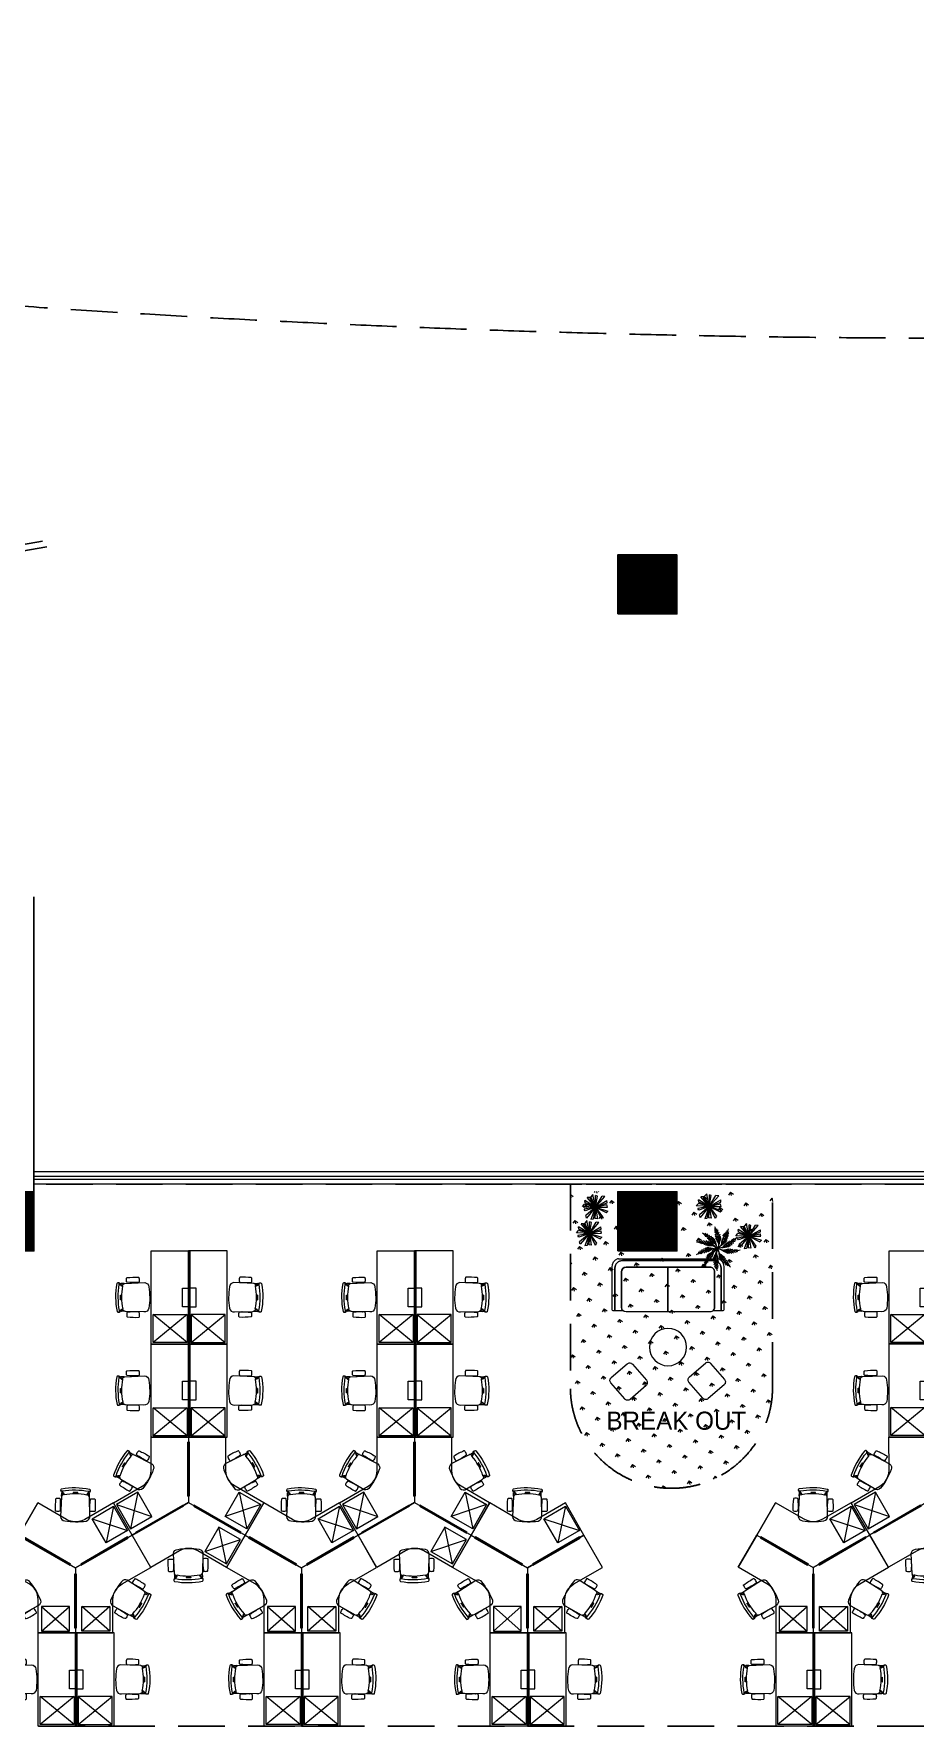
# Model space of a CAD drawing. Header units: millimetres. Extents: x -774950 to -670403, y -1165325 to -1109738.
# Drawn here: x -725654 to -711468, y -1137390 to -1110153 of the extents above; entities that cross this region are included whole.
import ezdxf

# ---------------------------------------------------------------- set-up
doc = ezdxf.new("R2010")
doc.units = ezdxf.units.MM
doc.header["$LTSCALE"] = 3000
doc.header["$MEASUREMENT"] = 0
doc.linetypes.add('HIDDEN', pattern=[0.375, 0.25, -0.125])
doc.linetypes.add('HIDDENX2', pattern=[0.75, 0.5, -0.25])
doc.layers.get('0').update_dxf_attribs({"linetype": 'CONTINUOUS'})
for name, color, linetype, lineweight in [('A-Bushes', 75, 'CONTINUOUS', 0), ('A-FURN-MODULAR-TABLETOP', 250, 'CONTINUOUS', 13), ('A-INDOOR PLANTS', 84, 'CONTINUOUS', 5), ('A-WALL', 26, 'CONTINUOUS', 25), ('AI-FURN', 7, 'CONTINUOUS', 20), ('FURNITURE_LOOSE', 20, 'CONTINUOUS', 18), ('I- FURN', 251, 'CONTINUOUS', 9), ('T-LAYOUT', 7, 'CONTINUOUS', 13)]:
    doc.layers.add(name, color=color, linetype=linetype, lineweight=lineweight)
for name, color, linetype in [('HATCH', 8, 'CONTINUOUS'), ('I-FURN', 7, 'CONTINUOUS'), ('RADIUS', 8, 'HIDDEN'), ('SLABLINE', 3, 'CONTINUOUS'), ('STR_COL', 3, 'CONTINUOUS'), ('str_col_hatch', 8, 'CONTINUOUS'), ('TEXT', 7, 'CONTINUOUS'), ('WALL', 16, 'CONTINUOUS'), ('WIN', 5, 'CONTINUOUS')]:
    doc.layers.add(name, color=color, linetype=linetype)
doc.styles.add('CENTURY GOTHIC', font='GOTHIC.TTF')

# ---------------------------------------------------------------- blocks, each defined once
blk = doc.blocks.new('vw layout final block')
at = {"layer": 'str_col_hatch', "linetype": 'Continuous'}
h = blk.add_hatch(dxfattribs=at)
h.set_pattern_fill('ANSI31', color=256, scale=50, angle=340, style=0)
h.set_pattern_definition([(25, (-15832.223, -471116.0655), (-2.641364136, 5.66442367), [])])
h.paths.add_polyline_path([(-591286, -1025974), (-591286, -1026924), (-590336, -1026924), (-590336, -1025974)])
h.paths.add_polyline_path([(-579986, -1025974), (-580936, -1025974), (-580936, -1026924), (-579986, -1026924)])
h.paths.add_polyline_path([(-579986, -1036224), (-580936, -1036224), (-580936, -1037174), (-579986, -1037174)])
h.paths.add_polyline_path([(-590336, -1036224), (-591286, -1036224), (-591286, -1037174), (-590336, -1037174)])
h.paths.add_polyline_path([(-600786, -1036224), (-601636, -1036224), (-601636, -1037174), (-600786, -1037174)])
h.paths.add_polyline_path([(-600686, -1036224), (-600786, -1036224), (-600786, -1037174), (-600686, -1037174)])
at = {"layer": 'RADIUS', "linetype": 'HIDDEN'}
blk.add_arc((-585636, -796986), 225500, 258.03557, 280.18531, dxfattribs=at)
at = {"layer": 'SLABLINE'}
blk.add_line((-600686, -1036100), (-580936, -1036097), dxfattribs=at)
at = {"layer": 'STR_COL'}
for points in [[(-591286, -1026924), (-591286, -1025974), (-590336, -1025974), (-590336, -1026924), (-591286, -1026924)], [(-601636, -1037174), (-601636, -1036224), (-600686, -1036224), (-600686, -1037174), (-601636, -1037174)], [(-591286, -1037174), (-591286, -1036224), (-590336, -1036224), (-590336, -1037174), (-591286, -1037174)]]:
    blk.add_lwpolyline(points, dxfattribs=at)
at = {"layer": 'TEXT'}
for points in [[(-600545, -1025750), (-601568, -1025927), (-601528, -1026044), (-601782, -1025870), (-601766, -1025961), (-602532, -1026094)], [(-600478, -1025844), (-601501, -1026021), (-601461, -1026138), (-601715, -1025964), (-601699, -1026055), (-602466, -1026187)]]:
    blk.add_lwpolyline(points, dxfattribs=at)
at = {"layer": 'WALL'}
blk.add_line((-600686, -1031474), (-600686, -1036224), dxfattribs=at)
at = {"layer": 'WIN'}
for p, q in [((-600686, -1035900), (-580936, -1035897)), ((-600686, -1035975), (-580936, -1035972)), ((-600686, -1036025), (-580936, -1036022))]:
    blk.add_line(p, q, dxfattribs=at)
blk = doc.blocks.new('CHAIR - STEELCASE - LETSB')
at = {"layer": 'I- FURN', "color": 24, "lineweight": 9}
for points in [[(-370, 258, -0.089353), (-370, 317, -0.334929), (-361, 325, -0.034973), (-180, 330, -0.382328), (-170, 321, -0.10237), (-170, 253, -0.318036), (-180, 244, -0.036857), (-361, 249, -0.333729)], [(-370, -242, 0.089353), (-370, -301, 0.334929), (-361, -309, 0.034973), (-180, -315, 0.382328), (-170, -305, 0.10237), (-170, -238, 0.318036), (-180, -229, 0.036857), (-361, -234, 0.333729)]]:
    blk.add_lwpolyline(points, format="xyb", close=True, dxfattribs=at)
at = {"layer": 'I- FURN'}
blk.add_lwpolyline([(-513, 242, 0.34479), (-528, 230, 0.096497), (-528, -218, 0.361045), (-516, -229), (-494, -229, 0.246071), (-466, -205, -0.226994), (-446, -191), (-440, -191, 0.417254), (-430, -177, -0.104406), (-430, 189, 0.398452), (-439, 204, -0.367565), (-466, 218, 0.274839), (-497, 242)], format="xyb", close=True, dxfattribs=at)
at = {"layer": 'I- FURN', "color": 24, "lineweight": 9}
for points in [[(-508, -229, 0.46809), (-488, -205, -0.090711), (-488, 218, 0.462177), (-507, 242, -100.177069)], [(-488, 217), (-478, 217, -0.321496), (-469, 210, 0.282757), (-430, 188, -1.025051)], [(-488, -205), (-478, -205, 0.321496), (-469, -198, -0.282757), (-430, -176, 1.025051)]]:
    blk.add_lwpolyline(points, format="xyb", dxfattribs=at)
at = {"layer": 'I- FURN', "color": 8, "lineweight": 5}
for points in [[(-471, -25, -0.007805), (-471, 37, -0.087218), (-470, 43, -0.229267), (-469, 43), (-466, 43, -0.210582), (-464, 38, 0.008162), (-464, -24, -0.166545), (-465, -31, -0.375811), (-466, -31), (-469, -31, -0.246214), (-471, -28, 0.024513), (-471, -25, -1.199362)], [(-446, -191), (-440, -191, 0.15219), (-410, -215, -0.211085), (-414, -217), (-459, -217, -0.414214), (-464, -212), (-464, -202)]]:
    blk.add_lwpolyline(points, format="xyb", dxfattribs=at)
blk.add_lwpolyline([(-464, 213, 0.188155), (-445, 203), (-439, 204, -0.15219), (-410, 229, 0.211085), (-414, 230), (-459, 229, 0.414214), (-464, 223)], format="xyb", close=True, dxfattribs=at)
at = {"layer": 'I- FURN'}
blk.add_lwpolyline([(-95, -229), (-390, -220, -0.232948), (-440, -191, 0.417374), (-430, -177, -0.10441), (-430, 189, 0.39834), (-439, 204, -0.21659), (-401, 231), (-78, 242, -0.366213), (-13, 173, -0.077985), (-14, -173, -0.376278), (-95, -229)], format="xyb", dxfattribs=at)
at = {"layer": 'I- FURN', "color": 8, "lineweight": 5}
for points in [[(-216, 237), (-214, 243)], [(-184, 244), (-186, 238)], [(-218, -225), (-217, -228)], [(-188, -228), (-189, -226)]]:
    blk.add_lwpolyline(points, dxfattribs=at)
blk = doc.blocks.new('FURNITURE - WORKSTATION - 1500 x 675')
at = {"layer": 'I- FURN', "color": 8, "linetype": 'HIDDENX2'}
for p, q in [((25, -41), (475, -591)), ((475, -41), (25, -591))]:
    blk.add_line(p, q, dxfattribs=at)
at = {"layer": 'I- FURN', "color": 8}
for points in [[(0, -20), (1500, -20), (1500, 0), (0, 0)], [(600, -20), (600, -120), (900, -120), (900, -20)]]:
    blk.add_lwpolyline(points, close=True, dxfattribs=at)
at = {"layer": 'I- FURN'}
blk.add_lwpolyline([(0, -620), (1500, -620), (1500, -20), (0, -20)], close=True, dxfattribs=at)
at = {"layer": 'I- FURN', "color": 8, "linetype": 'HIDDENX2'}
blk.add_lwpolyline([(475, -41), (25, -41), (25, -591), (475, -591)], close=True, dxfattribs=at)
at = {"layer": 'I- FURN', "xscale": -1, "rotation": 269.3964648246712}
blk.add_blockref('CHAIR - STEELCASE - LETSB', (748, -645), dxfattribs=at)
blk = doc.blocks.new('PWP_120 Workstation_3PAX')
for points in [[(0, 0), (1050, 0), (1050, 600), (518, 600), (466, 605), (416, 618), (369, 640), (327, 669), (290, 706), (261, 748), (-5, 1209), (-525, 909), (0, 0)], [(0, 0), (-525, -909), (-1045, -609), (-778, -148), (-757, -101), (-743, -52), (-739, 0), (-743, 52), (-757, 101), (-778, 148), (-1045, 609), (-525, 909), (0, 0)], [(-495, 838), (-59, 82), (-41, 92), (-478, 848)], [(-478, 848), (-41, 92), (-59, 82), (-495, 838)], [(973, 10), (100, 10), (100, -10), (973, -10)], [(0, 0), (1050, 0), (1050, -600), (518, -600), (466, -605), (416, -618), (369, -640), (327, -669), (290, -706), (261, -748), (-5, -1209), (-525, -909), (0, 0)], [(-495, -838), (-59, -82), (-41, -92), (-478, -848)]]:
    blk.add_lwpolyline(points, close=True)
for points in [[(-525, 909), (-5, 1209)], [(-525, 909), (-1045, 609)], [(1050, 0), (1050, 600)], [(1050, 0), (1050, -600)], [(-525, -909), (-1045, -609)]]:
    blk.add_lwpolyline(points)
at = {"color": 8, "lineweight": 5}
for points in [[(623, 100), (623, 550), (1023, 550), (1023, 100)], [(-398, -490), (-788, -265), (-988, -611), (-598, -836)], [(623, -100), (623, -550), (1023, -550), (1023, -100)]]:
    blk.add_lwpolyline(points, close=True, dxfattribs=at)
for points in [[(1023, 550), (623, 100)], [(623, 550), (1023, 100)], [(-788, -265), (-598, -836)], [(1023, -550), (623, -100)], [(623, -550), (1023, -100)], [(-988, -611), (-398, -490)]]:
    blk.add_lwpolyline(points, dxfattribs=at)
at = {"xscale": -1, "rotation": 59.25252341733501}
blk.add_blockref('CHAIR - STEELCASE - LETSB', (369, 641), dxfattribs=at)
for p, rotation in [((-740, 1), 0.7474006020673192), ((369, -641), 120.747476582665)]:
    blk.add_blockref('CHAIR - STEELCASE - LETSB', p, dxfattribs=dict(rotation=rotation))
blk = doc.blocks.new('y')
at = {"layer": 'A-INDOOR PLANTS'}
for p, q in [((283625, -12486), (283599, -12504)), ((283752, -12546), (283599, -12504)), ((283752, -12546), (283625, -12486)), ((283637, -12431), (283632, -12471)), ((283752, -12546), (283632, -12471)), ((283752, -12546), (283637, -12431)), ((283697, -12419), (283673, -12424)), ((283752, -12546), (283673, -12424)), ((283752, -12546), (283697, -12419)), ((283775, -12369), (283745, -12385)), ((283752, -12546), (283745, -12385)), ((283752, -12546), (283775, -12369)), ((283752, -12546), (283827, -12398)), ((283752, -12546), (283844, -12420)), ((283752, -12546), (283852, -12441)), ((283752, -12546), (283876, -12463)), ((283752, -12546), (283910, -12500)), ((283844, -12420), (283827, -12398)), ((283876, -12463), (283852, -12441)), ((283903, -12527), (283910, -12500)), ((283752, -12546), (283593, -12552)), ((283615, -12575), (283593, -12552)), ((283752, -12546), (283614, -12632)), ((283614, -12632), (283618, -12591)), ((283752, -12546), (283615, -12575)), ((283752, -12546), (283618, -12591)), ((283752, -12546), (283647, -12646)), ((283669, -12657), (283647, -12646)), ((283752, -12546), (283669, -12657)), ((283752, -12546), (283708, -12702)), ((283734, -12724), (283708, -12702)), ((283752, -12546), (283734, -12724)), ((283752, -12546), (283903, -12527)), ((283752, -12546), (283895, -12599)), ((283752, -12546), (283895, -12627)), ((283752, -12546), (283825, -12672)), ((283752, -12546), (283854, -12656)), ((283752, -12546), (283812, -12690)), ((283752, -12546), (283791, -12707)), ((283812, -12690), (283791, -12707)), ((283854, -12656), (283825, -12672)), ((283895, -12599), (283895, -12627))]:
    blk.add_line(p, q, dxfattribs=at)
blk = doc.blocks.new('TREE-26')
at = {"color": 94}
for centre, radius, start, end in [((49.1, 77.3), 91.5, 197.8706, 237.5936), ((2.6, 51.8), 11.3, 182.879, 221.5346), ((-1.9, 54.7), 4.73, 173.7791, 233.0395), ((85.1, 33.7), 91.5, 161.8706, 201.5936), ((-54.1, 69.6), 57.6, 326.0526, 338.8318), ((-22.2, 58.7), 22.1, 317.4391, 345.0127), ((-11.3, 60.7), 10.9, 308.4321, 338.3515), ((-7.5, 91.2), 91.5, 234.9681, 274.6912), ((-52.9, 14.1), 4.73, 246.8767, 306.1371), ((-61.3, 6.8), 10.9, 21.5297, 51.4491), ((-48.8, 17.6), 11.3, 255.9765, 294.6321), ((-62.6, -4.2), 22.1, 30.5366, 58.1102), ((-82.3, -31.5), 57.6, 39.1502, 51.9294), ((-63.6, 109.3), 108, 279.2858, 284.2361), ((-55, 106.8), 108, 277.6648, 284.3082), ((-82.5, -43.5), 70.3, 40.6505, 52.2085), ((-33.7, 43.1), 4.73, 209.7791, 269.0395), ((-28.3, 43.5), 11.3, 218.879, 257.5346), ((-46.8, 105.2), 108, 276.0458, 284.4052), ((15.2, 125.5), 108, 242.1883, 247.1386), ((-44.8, 42.4), 10.9, 344.4321, 14.3515), ((-84.6, -69.5), 94.8, 47.7731, 57.7282), ((20.5, 118.3), 108, 240.5673, 247.2107), ((-52.4, 34.4), 22.1, 353.4391, 21.0127), ((26.1, 112.1), 108, 238.9483, 247.3077), ((-84.7, 24.5), 57.6, 2.0526, 14.8318), ((-71.1, -66.7), 87, 50.1322, 60.5244), ((30.1, 108.2), 108, 237.6825, 247.4019), ((33.3, 105.5), 108, 236.5186, 247.4981), ((-92, 15), 70.3, 3.5529, 15.111), ((-109.4, -4.4), 94.8, 10.6755, 20.6307), ((-96.9, -10.4), 87, 13.0347, 23.4268), ((87, 75.4), 108, 202.9483, 211.3077), ((88, 69.9), 108, 201.6825, 211.4019), ((89, 65.8), 108, 200.5186, 211.4981), ((86.1, 83.7), 108, 204.5673, 211.2107), ((86.1, 92.6), 108, 206.1883, 211.1386), ((-65.6, 66.2), 70.3, 327.5529, 339.111), ((-91.1, 60.7), 94.8, 334.6755, 344.6307), ((-84.5, 48.6), 87, 337.0347, 347.4268), ((79.2, -45.9), 91.5, 110.1725, 149.8955), ((39.3, -82.7), 91.5, 75.6722, 115.3952), ((106.7, -29.1), 108, 148.8205, 159.8), ((109.4, -25.8), 108, 149.9844, 159.7037), ((-14.3, 96.4), 87, 285.3366, 295.7287), ((71.5, -84.4), 108, 114.3202, 125.2997), ((113.1, -21.5), 108, 151.2501, 159.6096), ((-8.8, 109.1), 94.8, 282.9774, 292.9325), ((75.5, -83.2), 108, 115.4841, 125.2035), ((42.9, 87.6), 87, 250.8363, 261.2284), ((119.1, -15.7), 108, 152.8691, 159.5126), ((11.3, 92.6), 70.3, 275.8548, 287.4128), ((81, -81.8), 108, 116.7498, 125.1093), ((54.6, 94.9), 94.8, 248.4771, 258.4323), ((126.1, -10.1), 108, 154.4902, 159.4404), ((21.1, 85.6), 57.6, 274.3545, 287.1337), ((89.2, -80.4), 108, 118.3688, 125.0123), ((61.7, 69.9), 70.3, 241.3545, 252.9126), ((32.3, 53.8), 22.1, 265.741, 293.3146), ((42.3, 30.1), 11.3, 131.1808, 169.8364), ((98.1, -79.7), 108, 119.9899, 124.9402), ((65.8, 58.6), 57.6, 239.8542, 252.6334), ((41.8, 35.4), 4.73, 122.081, 181.3414), ((40.6, 46.5), 10.9, 256.734, 286.6534), ((57.1, 26), 22.1, 231.2407, 258.8143), ((51.9, 0.8), 11.3, 96.6805, 135.3361), ((54.5, 5.6), 4.73, 87.5807, 146.8411), ((59.8, 15.3), 10.9, 222.2337, 252.1531), ((-59.7, 69.4), 91.5, 270.9681, 310.6912), ((-53.6, -30.6), 10.9, 57.5297, 87.4491), ((-51.1, -19.7), 4.73, 282.8767, 342.1371), ((-48.2, -40.2), 22.1, 66.5366, 94.1102), ((-48, -73.9), 57.6, 75.1502, 87.9294), ((-49.8, -14.5), 11.3, 291.9765, 330.6321), ((-115.7, 51), 108, 315.2858, 320.2361), ((-41.1, -83.7), 70.3, 76.6505, 88.2085), ((-87.9, 25.6), 91.5, 304.0339, 343.7569), ((-27.6, -106), 94.8, 83.7731, 93.7282), ((-28.3, -54.9), 10.9, 90.5954, 120.5148), ((-107.3, 54), 108, 313.6648, 320.3082), ((-41.3, 104.5), 108, 274.7801, 284.4994), ((-18.5, -59.9), 22.1, 99.6024, 127.176), ((-37, 104.2), 108, 273.6161, 284.5957), ((0, -88.1), 57.6, 108.2159, 120.9952), ((-32, -44.4), 4.73, 315.9424, 15.2029), ((-18.3, -95.8), 87, 86.1322, 96.5244), ((-99.7, 57.5), 108, 312.0458, 320.4052), ((11.2, -92.6), 70.3, 109.7162, 121.2743), ((-33.9, -39.3), 11.3, 325.0423, 3.6979), ((-94.8, 60.3), 108, 310.7801, 320.4994), ((-91.2, 62.6), 108, 309.6161, 320.5957), ((34.7, -103.9), 94.8, 116.8388, 126.794), ((-124.8, -20.4), 108, 348.3516, 353.3019), ((36.9, -90.2), 87, 119.198, 129.5901), ((-119.4, -13.3), 108, 346.7306, 353.374), ((-115, -6.2), 108, 345.1116, 353.471), ((-89.7, -18), 91.5, 331.6319, 11.355), ((-112.3, -1.2), 108, 343.8458, 353.5652), ((11.4, -61.7), 22.1, 127.2004, 154.774), ((40.9, -78.1), 57.6, 135.814, 148.5932), ((-110.6, 2.6), 108, 342.6819, 353.6614), ((52.8, -76.8), 70.3, 137.3143, 148.8723), ((78.9, -76), 94.8, 144.4368, 154.392), ((74.5, -62.8), 87, 146.796, 157.1882), ((-11.8, -50.5), 11.3, 352.6403, 31.2959), ((-101.2, -75.9), 108, 15.9496, 20.8999), ((-62, -67.3), 91.5, 7.6319, 47.355), ((-10.6, -90.9), 91.5, 43.6319, 83.355), ((-99.7, -67.1), 108, 14.3286, 20.972), ((-99.2, -48.9), 108, 10.2799, 21.2595), ((-99, -53.1), 108, 11.4439, 21.1632), ((-99, -58.7), 108, 12.7096, 21.069), ((-51.5, -97.9), 108, 46.2799, 57.2595), ((15.8, -109.5), 108, 82.2799, 93.2595), ((-48.9, -101.2), 108, 47.4439, 57.1632), ((97.2, -7), 87, 182.796, 193.1882), ((-45.6, -105.7), 108, 48.7096, 57.069), ((108.5, -15.1), 94.8, 180.4368, 190.392), ((19.9, -110.6), 108, 83.4439, 93.1632), ((82.8, 51.5), 87, 218.796, 229.1882), ((87.9, -31.1), 70.3, 173.3143, 184.8723), ((-41.2, -112.8), 108, 50.3286, 56.972), ((25.3, -112.3), 108, 84.7096, 93.069), ((96.6, 51.5), 94.8, 216.4368, 226.392), ((79, -39.1), 57.6, 171.814, 184.5932), ((-37.3, -120.8), 108, 51.9496, 56.8999), ((45.5, -43.2), 22.1, 163.2004, 190.774), ((20.2, -47.8), 11.3, 28.6403, 67.2959), ((36.6, -49.7), 10.9, 154.1934, 184.1128), ((25.5, -48.5), 4.73, 19.5404, 78.8009), ((33, -115.5), 108, 86.3286, 92.972), ((89.4, 26.5), 70.3, 209.3143, 220.8723), ((40.9, -119.7), 108, 87.9496, 92.8999), ((86.9, 14.7), 57.6, 207.814, 220.5932), ((62.2, -8.2), 22.1, 199.2004, 226.774), ((44.4, -26.9), 11.3, 64.6403, 103.2959), ((49.1, -24.2), 4.73, 55.5404, 114.8009), ((58.8, -18.7), 10.9, 190.1934, 220.1128), ((0.4, -61.7), 10.9, 118.1934, 148.1128), ((-7.8, -54.2), 4.73, 343.5404, 42.8009)]:
    blk.add_arc(centre, radius, start, end, dxfattribs=at)
blk = doc.blocks.new('LOUNGE MD')
at = {"layer": 'FURNITURE_LOOSE'}
for points in [[(-48505, 246390, -0.092741), (-48508, 246376), (-48508, 246376, 0.299255), (-48370, 246285), (-47701, 246285, 0.005602), (-47701, 246285), (-47701, 246285, 0.072941), (-47682, 246288, 0.250181), (-47667, 246302), (-47667, 246330), (-47701, 246330), (-48355, 246330, -0.414214), (-48475, 246450), (-48475, 247920), (-48475, 247920, -0.414213), (-48355, 248040), (-47667, 248040), (-47667, 248069, 0.250181), (-47682, 248083, 0.073382), (-47701, 248085), (-47701, 248085, 0.005602), (-47701, 248085), (-48370, 248085, 0.299251), (-48508, 247995, -0.092768), (-48505, 247980)], [(-48368, 246510), (-48368, 247185), (-48368, 247860, -0.414213), (-48293, 247935), (-47723, 247935), (-47723, 247935, -0.216463), (-47667, 247910), (-47667, 248040), (-48355, 248040), (-48355, 248040, 0.414213), (-48475, 247920), (-48475, 246450, 0.414214), (-48355, 246330), (-47667, 246330), (-47667, 246461), (-47667, 246461, -0.216463), (-47723, 246435), (-48293, 246435, -0.414214), (-48368, 246510)], [(-48368, 247860), (-48368, 247185), (-47648, 247185), (-47648, 247860, 0.414213), (-47723, 247935), (-48293, 247935), (-48293, 247935, 0.414212), (-48368, 247860), (-48368, 247860), (-48368, 247860)], [(-48368, 246510, 0.414214), (-48293, 246435), (-48293, 246435), (-47723, 246435, 0.414214), (-47648, 246510), (-47648, 247185), (-48368, 247185)]]:
    blk.add_lwpolyline(points, format="xyb", close=True, dxfattribs=at)
blk.add_circle((-47082, 247185), 300, dxfattribs=at)

msp = doc.modelspace()

# ---------------------------------------------------------------- hatches: boundary and pattern name
at = {"layer": 'I- FURN', "linetype": 'Continuous', "true_color": 0x21822d}
h = msp.add_hatch(dxfattribs=at)
h.set_pattern_fill('GRASS', color=97, scale=300, angle=190.28293)
h.set_pattern_definition([(280.282925, (-147625.58, -97395.51), (246.592306, -170.85735), [56.25, -368.01407]), (235.282925, (-147625.58, -97395.5), (246.592306, -170.85735), [56.25, -243.75]), (325.282925, (-147625.58, -97395.5), (170.85735, 246.592306), [56.25, -243.75])])
edge = h.paths.add_edge_path()
edge.add_line((-713763.6, -1131959.8), (-713763.6, -1128782.9))
edge.add_line((-713763.6, -1128782.9), (-717017.8, -1128782.9))
edge.add_line((-717017.8, -1128782.9), (-717017.8, -1131959.8))
edge.add_arc((-715390.7, -1131934.7), 1627.3, 180.88159, 359.11841)

# ---------------------------------------------------------------- linework, layer by layer
at = {"layer": 'A-FURN-MODULAR-TABLETOP'}
for points, elevation in [([(-716360.2, -1131780.1), (-716102.6, -1131557.8, -0.4142136), (-716017.6, -1131564), (-715793.9, -1131823.1, -0.4142136), (-715800.2, -1131908.2), (-716057.8, -1132130.5, -0.4142136), (-716142.9, -1132124.3), (-716366.5, -1131865.2, -0.4142136)], 1525.7), ([(-715102.8, -1131768.2), (-714845.2, -1131545.9, -0.4142136), (-714760.1, -1131552.1), (-714536.5, -1131811.2, -0.4142136), (-714542.8, -1131896.3), (-714800.3, -1132118.6, -0.4142136), (-714885.4, -1132112.4), (-715109, -1131853.3, -0.4142136)], 1525.9)]:
    msp.add_lwpolyline(points, format="xyb", close=True, dxfattribs=dict(at, elevation=elevation))
at = {"layer": 'HATCH', "linetype": 'HIDDEN', "elevation": 0}
msp.add_lwpolyline([(-726581.2, -1128664.6), (-705704.3, -1128664.7), (-705704.2, -1137388.5), (-726581.2, -1137388.4)], close=True, dxfattribs=at)
at = {"layer": 'HATCH', "linetype": 'HIDDEN'}
msp.add_lwpolyline([(-713763.6, -1131959.8), (-713763.6, -1128664.7), (-717017.8, -1128664.7), (-717017.8, -1131959.8, 0.9847305)], format="xyb", close=True, dxfattribs=at)

# ---------------------------------------------------------------- block references
at = {"layer": 'A-Bushes'}
for name, p, xscale, yscale, zscale, rotation in [('y', (-976529.6, -873509.7, 1525.7), -1.283267751634508, 1.283267751634508, 1.283267751634508, 132.9562895017405), ('y', (-974697.6, -873498.9, 1525.7), -1.283267751634508, 1.283267751634508, 1.283267751634508, 132.9562895017405), ('y', (-976627.6, -873932.3, 1525.7), -1.283267751634508, 1.283267751634508, 1.283267751634508, 132.9562895017405), ('TREE-26', (-714642.2, -1129704.2, 1525.7), -5.783146462209956, 5.783146462209954, 5.783146462209954, 216.3441769368478), ('y', (-974060.1, -873979.3, 1525.7), -1.283267751634508, 1.283267751634508, 1.283267751634508, 132.9562895017405)]:
    msp.add_blockref(name, p, dxfattribs=dict(at, xscale=xscale, yscale=yscale, zscale=zscale, rotation=rotation))
at = {"layer": 'A-WALL', "linetype": 'Continuous'}
msp.add_blockref('vw layout final block', (-124968, -92565.7, 0), dxfattribs=at)
at = {"layer": 'AI-FURN', "rotation": 329.9999348245536}
for p in [(-723163.7, -1133789.8, 0), (-719526.4, -1133789.8, 0), (-711288.8, -1133788.4, 0)]:
    msp.add_blockref('PWP_120 Workstation_3PAX', p, dxfattribs=at)
at = {"layer": 'AI-FURN', "xscale": -1, "rotation": 89.99989850368377}
for p in [(-724982.3, -1134839.8, 0), (-721345, -1134839.8, 0), (-717707.7, -1134839.8, 0), (-713107.5, -1134838.4, 0)]:
    msp.add_blockref('PWP_120 Workstation_3PAX', p, dxfattribs=at)
at = {"layer": 'I- FURN', "xscale": -1, "rotation": 270}
for p in [(-723143.7, -1131239.8, 0), (-719506.4, -1131239.8, 0), (-711268.8, -1131238.4, 0), (-723143.7, -1132739.8, 0), (-719506.4, -1132739.8, 0), (-711268.8, -1132738.4, 0), (-724962.3, -1137389.8, 0), (-721325, -1137389.8, 0), (-717687.7, -1137389.8, 0), (-713087.5, -1137388.4, 0)]:
    msp.add_blockref('FURNITURE - WORKSTATION - 1500 x 675', p, dxfattribs=at)
at = {"layer": 'I- FURN', "rotation": 90.00000000000001}
for p in [(-723163.7, -1131239.8, 0), (-719526.4, -1131239.8, 0), (-723163.7, -1132739.8, 0), (-719526.4, -1132739.8, 0), (-724982.3, -1137389.8, 0), (-721345, -1137389.8, 0), (-717707.7, -1137389.8, 0), (-713107.5, -1137388.4, 0)]:
    msp.add_blockref('FURNITURE - WORKSTATION - 1500 x 675', p, dxfattribs=at)
at = {"layer": 'I-FURN', "linetype": 'ByBlock', "xscale": -1, "rotation": 90}
msp.add_blockref('LOUNGE MD', (-468261.4, -1178371.1, 1525.7), dxfattribs=at)

# ---------------------------------------------------------------- texts
at = {"layer": 'T-LAYOUT', "insert": (-715312.6, -1132623.3, 1525.7), "char_height": 291.387, "width": 8556.585, "attachment_point": 8, "style": 'CENTURY GOTHIC'}
msp.add_mtext('{\\C0;BREAK OUT}', dxfattribs=at)

doc.saveas('drawing.dxf')
